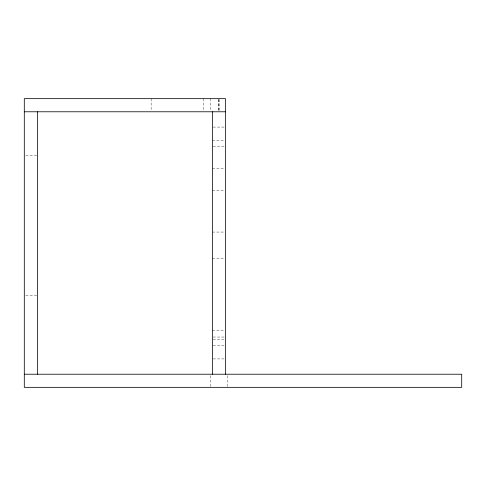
<?xml version="1.0" encoding="UTF-8"?>
<svg xmlns="http://www.w3.org/2000/svg" width="486" height="486" viewBox="0 0 486 486"><rect width="100%" height="100%" fill="white"/><g stroke="black" fill="none" stroke-linecap="round" stroke-linejoin="round"><path stroke-width="0.36" stroke-dasharray="2.43 1.82" d="M213.111 127.089L225.504 127.089M212.382 140.211L224.775 140.211M213.111 146.772L225.504 146.772M25.758 155.52L37.422 155.52M212.382 168.648L224.775 168.642M212.382 190.512L224.775 190.506M212.382 232.065L224.775 232.065M212.382 258.309L224.775 258.309M25.758 295.488L36.693 295.488M212.382 330.48L224.775 330.48M213.111 337.041L224.775 337.041M213.111 339.228L225.504 339.228M213.111 345.789L225.504 345.789M213.111 358.911L225.504 358.911M227.691 375.678L227.691 387.342M219.071 99.387L219.071 110.322M218.943 99.387L218.943 110.322M218.815 99.387L218.815 110.322M210.195 98.658L210.195 110.322M210.195 375.678L210.195 387.342M203.634 98.658L203.634 110.322M151.146 98.658L151.146 110.322"/><path stroke-width="0.73" d="M24.3 111.78L225.504 111.78M24.3 374.22L461.7 374.22L461.7 387.342L24.3 387.342L24.3 98.658L225.504 98.658L225.504 374.22M212.382 111.78L212.382 374.22M37.422 111.78L37.422 374.22"/></g></svg>
